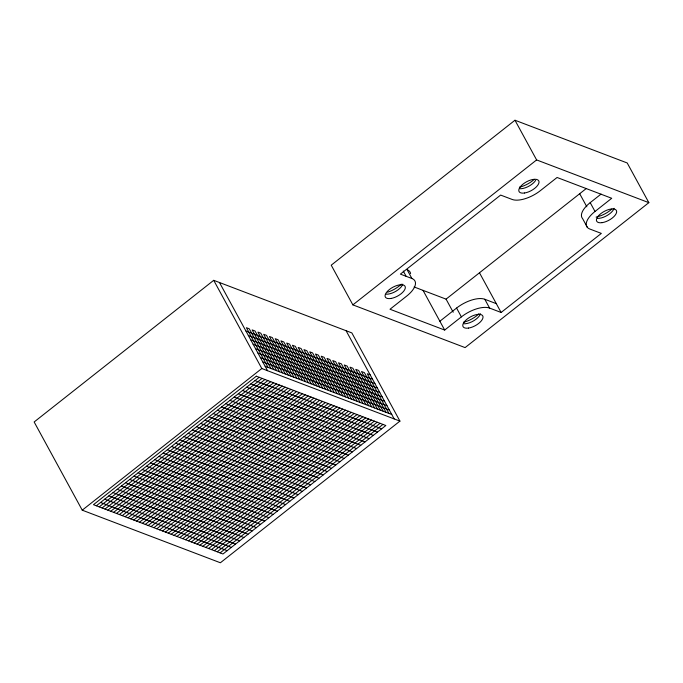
<?xml version="1.0" encoding="UTF-8"?>
<svg xmlns="http://www.w3.org/2000/svg" width="683" height="683" viewBox="0 0 683 683"><rect width="100%" height="100%" fill="white"/><g stroke="black" fill="none" stroke-linecap="round" stroke-linejoin="round"><path stroke-width="1.02" d="M213.711 280.32L34.15 421.974L82.242 510.175L220.378 562.766L399.939 421.112L351.856 332.911L213.711 280.32L261.802 368.521L399.939 421.112M514.973 120.234L331.229 265.183L352.872 304.874L465.106 347.604L648.85 202.655L627.207 162.964L514.973 120.234L536.616 159.924L648.85 202.655M82.242 510.175L261.802 368.521M96.346 505.779L259.207 377.298M352.872 304.874L536.616 159.924M99.223 506.871L262.084 378.391M102.1 507.973L264.961 379.492M104.977 509.066L267.838 380.585M107.854 510.158L270.716 381.677M110.74 511.26L273.593 382.779M113.617 512.352L276.478 383.872M116.494 513.445L279.356 384.964M119.371 514.547L282.233 386.066M122.248 515.639L285.11 387.159M125.126 516.732L287.987 388.251M128.003 517.834L290.864 389.353M130.88 518.926L293.741 390.445M133.757 520.019L296.618 391.538M136.634 521.12L299.495 392.64M139.511 522.213L302.373 393.732M142.388 523.306L305.25 394.825M145.274 524.407L308.127 395.927M148.151 525.5L311.013 397.019M151.028 526.593L313.89 398.112M153.906 527.694L316.767 399.214M414.094 286.962L446.067 299.137L586.373 188.448M156.783 528.787L319.644 400.306M159.66 529.88L322.521 401.399M162.537 530.981L325.398 402.5M165.414 532.074L328.275 403.593M168.291 533.167L331.153 404.686M439.878 321.241L456.577 308.059A22.454 10.014 -28.6 0 1 484.793 299.265L496.302 303.653M587.414 227.439L582.608 218.62A22.454 10.014 -28.6 0 1 590.206 202.646L601.066 194.083M171.168 534.268L334.03 405.787M174.045 535.361L336.907 406.88M176.923 536.454L339.784 407.973M179.808 537.555L342.661 409.074M444.684 330.06L461.384 316.886A22.454 10.014 -28.6 0 1 489.6 308.084L501.117 312.473L601.339 233.407L589.822 229.027A22.454 10.014 -28.6 0 1 595.013 211.465L611.72 198.283L557.072 177.478L540.364 190.659A22.454 10.014 -28.6 0 1 512.156 199.453L500.639 195.073L400.392 274.122L411.9 278.502A22.454 10.014 -28.6 0 1 406.709 296.063L390.002 309.245L444.684 330.06L423.042 290.369M182.685 538.648L345.547 410.167M185.563 539.741L348.424 411.26M188.44 540.842L351.301 412.361M191.317 541.935L354.178 413.454M194.194 543.028L357.055 414.547M197.071 544.129L359.932 415.648M199.948 545.222L362.81 416.741M202.825 546.315L365.687 417.834M205.703 547.416L368.564 418.935M208.58 548.509L371.441 420.028M211.465 549.602L374.318 421.121M214.342 550.703L377.195 422.222M217.22 551.796L380.081 423.315M220.097 552.889L382.958 424.408M370.143 374.822L367.266 373.721L388.9 413.411M245.923 331.016L372.542 379.227M248.322 335.43L374.95 383.641M250.729 339.844L377.358 388.046M253.128 344.249L379.757 392.46M255.536 348.663L382.164 396.866M257.943 353.068L384.563 401.28M260.343 357.482L386.971 405.685M262.75 361.888L389.378 410.099M265.158 366.301L391.777 414.504M255.032 380.593L381.66 428.804M250.857 383.889L377.477 432.1M246.683 387.184L373.302 435.387M242.499 390.48L369.127 438.682M238.324 393.767L364.953 441.978M234.149 397.062L360.778 445.273M229.975 400.358L356.603 448.569M225.8 403.653L352.428 451.864M221.625 406.948L348.253 455.16M217.45 410.244L344.07 458.447M213.275 413.539L339.895 461.742M209.092 416.826L335.72 465.038M204.917 420.122L331.545 468.333M200.742 423.417L327.37 471.629M196.567 426.713L323.196 474.924M192.393 430.008L319.021 478.22M188.218 433.304L314.846 481.515M184.043 436.599L310.663 484.802M179.868 439.895L306.488 488.097M175.685 443.182L302.313 491.393M171.51 446.477L298.138 494.688M167.335 449.773L293.963 497.984M163.16 453.068L289.788 501.279M158.985 456.364L285.614 504.575M154.81 459.659L281.439 507.862M150.636 462.954L277.255 511.157M146.461 466.241L273.08 514.453M142.277 469.537L268.906 517.748M138.103 472.832L264.731 521.044M133.928 476.128L260.556 524.339M129.753 479.423L256.381 527.635M125.578 482.719L252.206 530.922M121.403 486.014L248.031 534.217M117.228 489.31L243.848 537.512M113.054 492.597L239.673 540.808M108.87 495.892L235.498 544.103M104.695 499.188L231.324 547.399M100.521 502.483L227.149 550.694M590.206 202.646L595.013 211.465M579.696 193.716L586.834 206.812M479.475 272.782L501.117 312.473M484.793 299.265L489.6 308.084M456.577 308.059L461.384 316.886M446.067 299.137L453.205 312.233M411.9 278.502L407.094 269.683A22.454 10.014 -28.6 0 1 410.611 273.644M403.26 271.023L406.146 276.316M346.093 330.717L394.185 418.918M386.023 412.319L364.389 372.628L361.503 371.535L383.146 411.217M380.269 410.124L358.626 370.434L355.749 369.341L377.392 409.032M374.515 407.93L352.872 368.248L349.995 367.147L371.637 406.837M368.76 405.745L347.118 366.054L344.241 364.961L365.883 404.643M363.006 403.551L341.363 363.86L338.486 362.767L360.12 402.458M357.243 401.356L335.609 361.674L332.732 360.573L354.366 400.264M351.489 399.171L329.846 359.48L326.969 358.387L348.612 398.069M345.735 396.977L324.092 357.286L321.215 356.193L342.857 395.884M339.98 394.783L318.338 355.1L315.461 353.999L337.103 393.69M334.226 392.597L312.583 352.906L309.706 351.813L331.349 391.496M328.463 390.403L306.829 350.712L303.952 349.619L325.586 389.31M322.709 388.209L301.075 348.526L298.198 347.425L319.832 387.116M316.955 386.023L295.312 346.332L292.435 345.239L314.078 384.922M311.2 383.829L289.558 344.138L286.681 343.045L308.323 382.736M305.446 381.635L283.804 341.952L280.926 340.851L302.569 380.542M299.692 379.449L278.049 339.758L275.172 338.666L296.815 378.348M293.929 377.255L272.295 337.564L269.418 336.471L291.052 376.162M288.175 375.061L266.541 335.379L263.664 334.277L285.298 373.968M282.421 372.875L260.778 333.184L257.901 332.092L279.543 371.774M276.666 370.681L255.024 330.99L252.147 329.898L273.789 369.588M270.912 368.487L249.269 328.805L246.392 327.703L268.035 367.394M219.474 282.506L267.557 370.707M401.305 284.154A16.836 7.513 -28.6 0 1 387.637 292.179M402.765 284.162A11.227 5.012 -28.6 0 1 386.211 294.202M479.005 313.736A16.836 7.513 -28.6 0 1 463.407 322.291M534.285 179.356A16.836 7.513 -28.6 0 1 519.404 187.227M611.917 208.998A16.836 7.513 -28.6 0 1 596.097 217.074M614.102 208.324A11.227 5.012 -28.6 0 1 597.548 218.372M480.473 313.745A11.227 5.012 -28.6 0 1 463.919 323.785M535.651 180.397A11.227 5.012 -28.6 0 1 519.917 188.73M256.33 376.205L93.469 504.686L222.974 553.99L385.835 425.509L256.33 376.205M602.175 222.649A11.227 5.012 -28.6 0 0 616.638 211.235A11.227 5.012 -28.6 0 0 600.775 213.659A11.227 5.012 -28.6 0 0 602.175 222.649M468.547 328.071A11.227 5.012 -28.6 0 0 483.009 316.656A11.227 5.012 -28.6 0 0 467.146 319.072A11.227 5.012 -28.6 0 0 468.547 328.071M390.838 298.488A11.227 5.012 -28.6 0 0 405.309 287.073A11.227 5.012 -28.6 0 0 389.438 289.49A11.227 5.012 -28.6 0 0 390.838 298.488M524.544 193.007A11.227 5.012 -28.6 0 0 539.007 181.593A11.227 5.012 -28.6 0 0 523.144 184.017A11.227 5.012 -28.6 0 0 524.544 193.007"/></g></svg>
